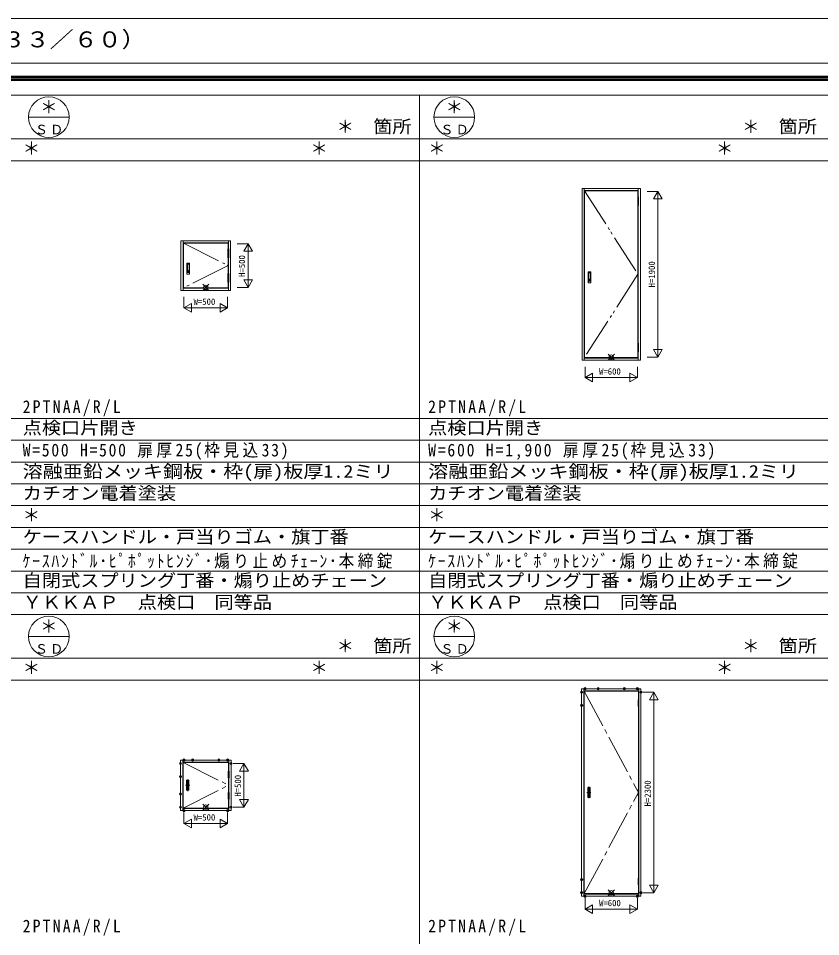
# Model space of a CAD drawing. Units: millimetres, scale not verified. Extents: x -14862 to 14850, y -10512 to 10500.
# Drawn here: x -9249 to -49, y -30 to 10500 of the extents above; entities that cross this region are included whole.
import ezdxf
from ezdxf.enums import TextEntityAlignment as Align

# ---------------------------------------------------------------- set-up
doc = ezdxf.new("R2010")
doc.units = ezdxf.units.MM
doc.header["$LTSCALE"] = 50
doc.header["$PDMODE"] = 32
doc.header["$PDSIZE"] = 25
for name, pattern in [('CHAIN2', [12, 9, -1, 1, -1]), ('DASHED3', [4, 3, -1]), ('DOUBLE_CHAIN2', [12.8, 9, -1, 0.6, -0.6, 0.6, -1])]:
    doc.linetypes.add(name, pattern=pattern)
doc.layers.add('0-0_0', color=7, linetype='Continuous')
for name, color, linetype, lineweight in [('0-1_USER1', 7, 'Continuous', 9), ('0-3_YKK_11', 7, 'Continuous', 9), ('0-4_YKK_12', 2, 'Continuous', 9), ('0-5_YSS_K', 4, 'Continuous', 9), ('0-6_YKK_13', 3, 'Continuous', 9)]:
    doc.layers.add(name, color=color, linetype=linetype, lineweight=lineweight)
doc.styles.add('ＭＳ ゴシック', font='')
doc.styles.get('ＭＳ ゴシック').set_extended_font_data('MS Gothic')

msp = doc.modelspace()

# ---------------------------------------------------------------- linework, layer by layer
at = {"layer": '0-1_USER1'}
for p, q in [((-14850, 10500), (14850, 10500)), ((-14340.23, 9987.41), (14340.79, 9987.41)), ((-14190.23, 9837.97), (14190.23, 9837.97)), ((-14177.82, 9825.57), (14177.82, 9825.57)), ((-14164.85, 9812.59), (14165.42, 9812.59)), ((-14152.44, 9799.62), (14152.45, 9799.62)), ((-14140.04, 9787.22), (14140.04, 9787.22)), ((-13949.96, 9617.94), (13950.04, 9617.94)), ((-4649.96, -8247.06), (-4649.96, 9617.94)), ((-9133.29, 9367.94), (-8666.63, 9367.94)), ((-4483.29, 9367.94), (-4016.63, 9367.94)), ((-13949.96, 9117.94), (13950.04, 9117.94)), ((-13949.96, 8867.94), (13950.04, 8867.94)), ((-13949.96, 5912.94), (13950.04, 5912.94)), ((-13949.96, 5662.94), (13950.04, 5662.94)), ((-13949.96, 5412.94), (13950.04, 5412.94)), ((-13949.96, 5162.94), (13950.04, 5162.94)), ((-13949.96, 4912.94), (13950.04, 4912.94)), ((-13949.96, 4662.94), (13950.04, 4662.94)), ((-13949.96, 4412.94), (13950.04, 4412.94)), ((-13949.96, 4162.94), (13950.04, 4162.94)), ((-13949.96, 3912.94), (13950.04, 3912.94)), ((-13949.96, 3662.94), (13950.04, 3662.94)), ((-9133.29, 3412.94), (-8666.63, 3412.94)), ((-4483.29, 3412.94), (-4016.63, 3412.94)), ((-13949.96, 3162.94), (13950.04, 3162.94)), ((-13949.96, 2912.94), (13950.04, 2912.94))]:
    msp.add_line(p, q, dxfattribs=at)
for centre in [(-8899.96, 9367.94), (-4249.96, 9367.94), (-8899.96, 3412.94), (-4249.96, 3412.94)]:
    msp.add_circle(centre, 233.33, dxfattribs=at)
at = {"layer": '0-3_YKK_11'}
for p, q in [((-7135.32, 7450.79), (-7064.61, 7380.08)), ((-7135.32, 7380.08), (-7064.61, 7450.79)), ((-2485.32, 6580.08), (-2414.61, 6650.79)), ((-2485.32, 6650.79), (-2414.61, 6580.08)), ((-7135.32, 1490.79), (-7064.61, 1420.08)), ((-7135.32, 1420.08), (-7064.61, 1490.79)), ((-2485.32, 508.79), (-2414.61, 438.08)), ((-2485.32, 438.08), (-2414.61, 508.79))]:
    msp.add_line(p, q, dxfattribs=at)
for centre in [(-7099.96, 7415.44), (-2449.96, 6615.43), (-7099.96, 1455.44), (-2449.96, 473.44)]:
    msp.add_circle(centre, 25, dxfattribs=at)
at = {"layer": '0-4_YKK_12'}
for p, q in [((-2039.96, 8515.44), (-1914.96, 8515.44)), ((-1914.96, 8515.44), (-1964.96, 8428.83)), ((-1964.96, 8428.83), (-1864.96, 8428.83)), ((-1914.96, 8515.44), (-1914.96, 6615.43)), ((-1864.96, 8428.83), (-1914.96, 8515.44)), ((-6739.96, 7915.44), (-6614.96, 7915.44)), ((-6614.96, 7915.44), (-6664.96, 7828.83)), ((-6614.96, 7915.44), (-6614.96, 7415.44)), ((-6564.96, 7828.83), (-6614.96, 7915.44)), ((-6664.96, 7828.83), (-6564.96, 7828.83)), ((-6614.96, 7415.44), (-6664.96, 7502.04)), ((-6664.96, 7502.04), (-6564.96, 7502.04)), ((-6564.96, 7502.04), (-6614.96, 7415.44)), ((-6739.96, 7415.44), (-6614.96, 7415.44)), ((-7349.96, 7305.44), (-7349.96, 7180.44)), ((-6849.96, 7305.44), (-6849.96, 7180.44)), ((-7349.96, 7180.44), (-6849.96, 7180.44)), ((-6936.56, 7230.44), (-6936.56, 7130.44)), ((-2039.96, 6615.43), (-1914.96, 6615.43)), ((-2749.96, 6505.44), (-2749.96, 6380.44)), ((-2749.96, 6380.44), (-2663.36, 6430.44)), ((-2663.36, 6430.44), (-2663.36, 6330.44)), ((-2749.96, 6380.44), (-2149.96, 6380.44)), ((-2663.36, 6330.44), (-2749.96, 6380.44)), ((-2236.56, 6330.44), (-2149.96, 6380.44)), ((-2086.96, 2773.44), (-1961.96, 2773.44)), ((-1961.96, 2773.44), (-2011.96, 2686.83)), ((-1961.96, 2773.44), (-1961.96, 473.44)), ((-1911.96, 2686.83), (-1961.96, 2773.44)), ((-2011.96, 2686.83), (-1911.96, 2686.83)), ((-6786.96, 1955.44), (-6661.96, 1955.44)), ((-6661.96, 1955.44), (-6661.96, 1455.44)), ((-6711.96, 1868.83), (-6611.96, 1868.83)), ((-6711.96, 1542.04), (-6611.96, 1542.04)), ((-6849.96, 1392.44), (-6849.96, 1267.44)), ((-6786.96, 1455.44), (-6661.96, 1455.44)), ((-7349.96, 1267.44), (-6849.96, 1267.44)), ((-7263.36, 1217.44), (-7349.96, 1267.44)), ((-7263.36, 1317.44), (-7263.36, 1217.44)), ((-6849.96, 1267.44), (-6936.56, 1317.44)), ((-6936.56, 1317.44), (-6936.56, 1217.44)), ((-6936.56, 1217.44), (-6849.96, 1267.44)), ((-1961.96, 473.44), (-2011.96, 560.04)), ((-2011.96, 560.04), (-1911.96, 560.04)), ((-1911.96, 560.04), (-1961.96, 473.44)), ((-2086.96, 473.44), (-1961.96, 473.44)), ((-2749.96, 410.44), (-2749.96, 285.44)), ((-2149.96, 285.44), (-2236.56, 335.44)), ((-2149.96, 410.44), (-2149.96, 285.44)), ((-2749.96, 285.44), (-2149.96, 285.44))]:
    msp.add_line(p, q, dxfattribs=at)
for points in [[(-7263.36, 7230.44), (-7263.36, 7130.44), (-7349.96, 7180.44)], [(-1964.96, 6702.04), (-1864.96, 6702.04), (-1914.96, 6615.43)], [(-2663.36, 335.44), (-2663.36, 235.44), (-2749.96, 285.44)]]:
    msp.add_lwpolyline(points, close=True, dxfattribs=at)
for points in [[(-6936.56, 7130.44), (-6849.96, 7180.44), (-6936.56, 7230.44)], [(-2149.96, 6505.44), (-2149.96, 6380.44), (-2236.56, 6430.44), (-2236.56, 6330.44)], [(-6611.96, 1868.83), (-6661.96, 1955.44), (-6711.96, 1868.83)], [(-6611.96, 1542.04), (-6661.96, 1455.44), (-6711.96, 1542.04)], [(-7349.96, 1392.44), (-7349.96, 1267.44), (-7263.36, 1317.44)], [(-2236.56, 335.44), (-2236.56, 235.44), (-2149.96, 285.44)]]:
    msp.add_lwpolyline(points, dxfattribs=at)
at = {"layer": '0-5_YSS_K'}
for p, q in [((-2784.96, 8550.44), (-2784.96, 6580.44)), ((-2114.96, 8550.44), (-2784.96, 8550.44)), ((-2759.96, 6580.44), (-2759.96, 8550.44)), ((-2139.96, 8455.44), (-2139.96, 8550.44)), ((-2114.96, 6580.44), (-2114.96, 8550.44)), ((-2759.96, 8525.44), (-2139.96, 8525.44)), ((-2755.96, 8522.43), (-2755.96, 6610.44)), ((-2755.96, 8522.43), (-2143.96, 8522.43)), ((-2143.96, 8522.43), (-2143.96, 8455.44)), ((-2143.96, 8355.43), (-2143.96, 6775.44)), ((-2139.96, 6775.44), (-2139.96, 8355.43)), ((-7384.96, 7950.44), (-7384.96, 7380.44)), ((-6814.96, 7950.44), (-7384.96, 7950.44)), ((-7359.96, 7380.44), (-7359.96, 7950.44)), ((-7359.96, 7925.43), (-6839.96, 7925.43)), ((-7355.96, 7922.44), (-7355.96, 7410.44)), ((-7355.96, 7922.44), (-6843.96, 7922.44)), ((-6843.96, 7922.44), (-6843.96, 7855.44)), ((-6839.96, 7855.44), (-6839.96, 7950.44)), ((-6814.96, 7380.44), (-6814.96, 7950.44)), ((-6843.96, 7755.44), (-6843.96, 7575.44)), ((-6839.96, 7575.44), (-6839.96, 7755.44)), ((-7384.96, 7380.44), (-6814.96, 7380.44)), ((-7359.96, 7405.44), (-6839.96, 7405.44)), ((-7355.96, 7410.44), (-6843.96, 7410.44)), ((-6843.96, 7475.44), (-6843.96, 7410.44)), ((-6839.96, 7380.44), (-6839.96, 7475.44)), ((-2143.96, 6675.44), (-2143.96, 6610.44)), ((-2139.96, 6580.44), (-2139.96, 6675.44)), ((-2784.96, 6580.44), (-2114.96, 6580.44)), ((-2759.96, 6605.44), (-2139.96, 6605.44)), ((-2755.96, 6610.44), (-2143.96, 6610.44)), ((-2789.96, 2813.44), (-2789.96, 433.44)), ((-2109.96, 2813.44), (-2789.96, 2813.44)), ((-2764.96, 2813.44), (-2764.96, 433.44)), ((-2134.96, 2788.44), (-2764.96, 2788.44)), ((-2760.96, 2785.44), (-2760.96, 463.44)), ((-2760.96, 2785.44), (-2138.96, 2785.44)), ((-2138.96, 2685.44), (-2138.96, 2785.44)), ((-2134.96, 2685.44), (-2134.96, 2813.44)), ((-2109.96, 433.44), (-2109.96, 2813.44)), ((-2138.96, 2609.44), (-2138.96, 1662.44)), ((-2134.96, 2609.44), (-2134.96, 1662.44)), ((-7389.96, 1995.44), (-7389.96, 1415.44)), ((-6809.96, 1995.44), (-7389.96, 1995.44)), ((-7364.96, 1995.44), (-7364.96, 1415.44)), ((-6834.96, 1970.44), (-7364.96, 1970.44)), ((-7360.96, 1967.44), (-7360.96, 1445.44)), ((-7360.96, 1967.44), (-6838.96, 1967.44)), ((-6838.96, 1867.44), (-6838.96, 1967.44)), ((-6834.96, 1867.44), (-6834.96, 1995.44)), ((-6809.96, 1415.44), (-6809.96, 1995.44)), ((-6838.96, 1621.44), (-6838.96, 1791.44)), ((-6834.96, 1621.44), (-6834.96, 1791.44)), ((-2138.96, 639.44), (-2138.96, 1586.44)), ((-2134.96, 639.44), (-2134.96, 1586.44)), ((-6838.96, 1445.44), (-6838.96, 1545.44)), ((-6834.96, 1415.44), (-6834.96, 1545.44)), ((-7389.96, 1415.44), (-6809.96, 1415.44)), ((-7364.96, 1440.44), (-6834.96, 1440.44)), ((-7360.96, 1445.44), (-6838.96, 1445.44)), ((-2138.96, 463.44), (-2138.96, 563.44)), ((-2134.96, 433.44), (-2134.96, 563.44)), ((-2789.96, 433.44), (-2109.96, 433.44)), ((-2764.96, 458.44), (-2134.96, 458.44)), ((-2760.96, 463.44), (-2138.96, 463.44))]:
    msp.add_line(p, q, dxfattribs=at)
at = {"layer": '0-5_YSS_K', "linetype": 'DASHED3'}
for p, q in [((-2714.96, 8550.44), (-2714.96, 8550.49)), ((-7314.96, 7950.44), (-7314.96, 7950.49))]:
    msp.add_line(p, q, dxfattribs=at)
at = {"layer": '0-5_YSS_K', "linetype": 'DOUBLE_CHAIN2'}
for p, q in [((-2755.96, 8522.43), (-2143.96, 7565.44)), ((-7355.96, 7922.44), (-6843.96, 7665.44)), ((-6843.96, 7665.44), (-7355.96, 7410.44)), ((-2143.96, 7565.44), (-2755.96, 6610.44))]:
    msp.add_line(p, q, dxfattribs=at)
at = {"layer": '0-5_YSS_K', "linetype": 'CHAIN2'}
for p, q in [((-2760.96, 2785.44), (-2138.96, 1624.44)), ((-7360.96, 1967.44), (-6838.96, 1706.44)), ((-7360.96, 1445.44), (-6838.96, 1706.44)), ((-2760.96, 463.44), (-2138.96, 1624.44))]:
    msp.add_line(p, q, dxfattribs=at)
at = {"layer": '0-5_YSS_K'}
for p in [(-2789.96, 2773.44), (-2749.96, 2813.44), (-2599.96, 2813.44), (-2299.96, 2813.44), (-2149.96, 2813.44), (-2109.96, 2773.44), (-7349.96, 1995.44), (-7249.96, 1995.44), (-6949.96, 1995.44), (-6849.96, 1995.44), (-7389.96, 1955.44), (-6809.96, 1955.44), (-7389.96, 1455.44), (-7349.96, 1415.44), (-6849.96, 1415.44), (-6809.96, 1455.44), (-2789.96, 473.44), (-2749.96, 433.44), (-2149.96, 433.44), (-2109.96, 473.44)]:
    msp.add_point(p, dxfattribs=at)
at = {"layer": '0-6_YKK_13'}
for p, q in [((-2146.96, 8355.43), (-2146.96, 8455.44)), ((-2146.96, 8455.44), (-2136.96, 8455.44)), ((-2136.96, 8355.43), (-2136.96, 8455.44)), ((-2146.96, 8355.43), (-2136.96, 8355.43)), ((-6846.96, 7755.44), (-6846.96, 7855.44)), ((-6846.96, 7855.44), (-6836.96, 7855.44)), ((-6836.96, 7755.44), (-6836.96, 7855.44)), ((-7316.59, 7692.94), (-7316.59, 7567.94)), ((-7316.59, 7692.94), (-7285.34, 7692.94)), ((-7285.34, 7567.94), (-7285.34, 7692.94)), ((-6846.96, 7755.44), (-6836.96, 7755.44)), ((-7310.34, 7680.44), (-7310.34, 7614.81)), ((-7310.34, 7680.44), (-7291.59, 7680.44)), ((-7305.39, 7597.58), (-7296.54, 7597.58)), ((-7305.39, 7587.68), (-7296.54, 7587.68)), ((-7291.59, 7680.44), (-7291.59, 7614.81)), ((-2716.59, 7592.94), (-2685.34, 7592.94)), ((-2716.59, 7592.94), (-2716.59, 7467.94)), ((-2685.34, 7467.94), (-2685.34, 7592.94)), ((-7316.59, 7567.94), (-7285.34, 7567.94)), ((-6846.96, 7575.44), (-6836.96, 7575.44)), ((-6846.96, 7475.44), (-6846.96, 7575.44)), ((-6836.96, 7475.44), (-6836.96, 7575.44)), ((-2710.34, 7580.44), (-2691.59, 7580.44)), ((-2710.34, 7580.44), (-2710.34, 7514.81)), ((-2705.39, 7497.58), (-2696.54, 7497.58)), ((-2705.39, 7487.68), (-2696.54, 7487.68)), ((-2691.59, 7580.44), (-2691.59, 7514.81)), ((-6846.96, 7475.44), (-6836.96, 7475.44)), ((-2716.59, 7467.94), (-2685.34, 7467.94)), ((-2146.96, 6775.44), (-2136.96, 6775.44)), ((-2146.96, 6675.44), (-2146.96, 6775.44)), ((-2136.96, 6675.44), (-2136.96, 6775.44)), ((-2146.96, 6675.44), (-2136.96, 6675.44)), ((-2141.96, 2609.44), (-2141.96, 2685.44)), ((-2141.96, 2685.44), (-2131.96, 2685.44)), ((-2141.96, 2647.44), (-2131.96, 2647.44)), ((-6841.96, 1829.44), (-6831.96, 1829.44)), ((-7319.46, 1761.94), (-7319.46, 1650.94)), ((-7317.96, 1651.44), (-7317.96, 1761.44)), ((-7294.46, 1763.94), (-7317.46, 1763.94)), ((-7316.96, 1762.44), (-7294.96, 1762.44)), ((-7313.96, 1749.44), (-7297.96, 1749.44)), ((-7313.96, 1749.44), (-7313.96, 1689.44)), ((-7297.96, 1749.44), (-7297.96, 1689.44)), ((-7293.96, 1651.44), (-7293.96, 1761.44)), ((-7292.46, 1650.94), (-7292.46, 1761.94)), ((-7317.46, 1648.94), (-7294.46, 1648.94)), ((-7316.96, 1650.44), (-7294.96, 1650.44)), ((-7302.46, 1678.44), (-7309.46, 1678.44)), ((-7302.46, 1677.44), (-7309.46, 1677.44)), ((-7309.46, 1668.44), (-7302.46, 1668.44)), ((-7309.46, 1667.44), (-7302.46, 1667.44)), ((-6831.96, 1621.44), (-6841.96, 1621.44)), ((-6841.96, 1621.44), (-6841.96, 1545.44)), ((-6841.96, 1583.44), (-6831.96, 1583.44)), ((-2719.46, 1679.94), (-2719.46, 1568.94)), ((-2717.96, 1569.44), (-2717.96, 1679.44)), ((-2694.46, 1681.94), (-2717.46, 1681.94)), ((-2716.96, 1680.44), (-2694.96, 1680.44)), ((-2713.96, 1667.44), (-2697.96, 1667.44)), ((-2713.96, 1667.44), (-2713.96, 1607.44)), ((-2702.46, 1596.44), (-2709.46, 1596.44)), ((-2702.46, 1595.44), (-2709.46, 1595.44)), ((-2709.46, 1586.44), (-2702.46, 1586.44)), ((-2709.46, 1585.44), (-2702.46, 1585.44)), ((-2697.96, 1667.44), (-2697.96, 1607.44)), ((-2693.96, 1569.44), (-2693.96, 1679.44)), ((-2692.46, 1568.94), (-2692.46, 1679.94)), ((-2141.96, 1586.44), (-2141.96, 1662.44)), ((-2141.96, 1662.44), (-2131.96, 1662.44)), ((-2141.96, 1624.44), (-2131.96, 1624.44)), ((-2717.46, 1566.94), (-2694.46, 1566.94)), ((-2716.96, 1568.44), (-2694.96, 1568.44)), ((-2141.96, 639.44), (-2141.96, 563.44)), ((-2131.96, 639.44), (-2141.96, 639.44)), ((-2131.96, 563.44), (-2131.96, 639.44)), ((-2141.96, 601.44), (-2131.96, 601.44)), ((-2141.96, 563.44), (-2131.96, 563.44))]:
    msp.add_line(p, q, dxfattribs=at)
at = {"layer": '0-6_YKK_13', "linetype": 'CHAIN2'}
for p, q in [((-7331.12, 1706.44), (-7282.44, 1706.44)), ((-7305.96, 1772.8), (-7305.96, 1640.05)), ((-2705.96, 1690.8), (-2705.96, 1558.05)), ((-2731.12, 1624.44), (-2682.44, 1624.44))]:
    msp.add_line(p, q, dxfattribs=at)
at = {"layer": '0-6_YKK_13'}
for points in [[(-2131.96, 2685.44), (-2131.96, 2609.44), (-2141.96, 2609.44)], [(-6841.96, 1545.44), (-6831.96, 1545.44), (-6831.96, 1621.44)], [(-2131.96, 1662.44), (-2131.96, 1586.44), (-2141.96, 1586.44)]]:
    msp.add_lwpolyline(points, dxfattribs=at)
msp.add_lwpolyline([(-6831.96, 1867.44), (-6831.96, 1791.44), (-6841.96, 1791.44), (-6841.96, 1867.44)], close=True, dxfattribs=at)
for centre in [(-7305.96, 1663.19), (-2705.96, 1581.19)]:
    msp.add_circle(centre, 1.75, dxfattribs=at)
for centre, radius, start, end in [((-7300.96, 7614.81), 9.38, 180, 0), ((-7305.39, 7592.63), 4.95, 90, 270), ((-7296.54, 7592.63), 4.95, 269.99998, 90), ((-2700.96, 7514.81), 9.38, 180, 0), ((-2705.39, 7492.63), 4.95, 90, 270), ((-2696.54, 7492.63), 4.95, 269.99998, 90), ((-7317.46, 1761.94), 2, 90, 180), ((-7316.96, 1761.44), 1, 90, 180), ((-7305.96, 1689.44), 8, 180, 0), ((-7294.96, 1761.44), 1, 0, 90), ((-7294.46, 1761.94), 2, 0, 90), ((-7317.46, 1650.94), 2, 180, 270), ((-7316.96, 1651.44), 1, 180, 270), ((-7309.46, 1672.94), 5.5, 90, 270), ((-7309.46, 1672.94), 4.5, 90, 270), ((-7302.46, 1672.94), 5.5, 270, 90), ((-7302.46, 1672.94), 4.5, 270, 90), ((-7294.96, 1651.44), 1, 270, 0), ((-7294.46, 1650.94), 2, 270, 0), ((-2717.46, 1679.94), 2, 90, 180), ((-2716.96, 1679.44), 1, 90, 180), ((-2709.46, 1590.94), 5.5, 90, 270), ((-2705.96, 1607.44), 8, 180, 0), ((-2709.46, 1590.94), 4.5, 90, 270), ((-2702.46, 1590.94), 5.5, 270, 90), ((-2702.46, 1590.94), 4.5, 270, 90), ((-2694.96, 1679.44), 1, 0, 90), ((-2694.46, 1679.94), 2, 0, 90), ((-2717.46, 1568.94), 2, 180, 270), ((-2716.96, 1569.44), 1, 180, 270), ((-2694.96, 1569.44), 1, 270, 0), ((-2694.46, 1568.94), 2, 270, 0)]:
    msp.add_arc(centre, radius, start, end, dxfattribs=at)
for p in [(-2789.96, 2623.44), (-7389.96, 1805.44), (-7389.96, 1605.44), (-2789.96, 623.44)]:
    msp.add_point(p, dxfattribs=at)

# ---------------------------------------------------------------- texts
at = {"layer": '0-0_0', "color": 3, "style": 'ＭＳ ゴシック', "width": 1.1}
msp.add_text('ＢＳＤＧＡＳ５５\u3000点検口（枠見込３３／６０）', height=183.3, dxfattribs=at).set_placement((-13840.23, 10112.41), align=Align.BOTTOM_LEFT)
at = {"layer": '0-0_0', "style": 'ＭＳ ゴシック'}
for p in [(-8999.96, 9367.94), (-4349.96, 9367.94), (-5599.96, 9142.94), (-949.96, 9142.94), (-9199.96, 8892.94), (-5899.96, 8892.94), (-4549.96, 8892.94), (-1249.96, 8892.94), (-9199.96, 4687.94), (-4549.96, 4687.94), (-8999.96, 3412.94), (-4349.96, 3412.94), (-5599.96, 3187.94), (-949.96, 3187.94), (-9199.96, 2937.94), (-5899.96, 2937.94), (-4549.96, 2937.94), (-1249.96, 2937.94)]:
    msp.add_text('＊', height=146.6, dxfattribs=at).set_placement(p, align=Align.BOTTOM_LEFT)
for s, width, p in [('点検口片開き', 1.1, (-9199.96, 5687.94)), ('点検口片開き', 1.1, (-4549.96, 5687.94)), ('溶融亜鉛メッキ鋼板・枠(扉)板厚1.2ミリ', 1.15, (-9199.96, 5187.94)), ('溶融亜鉛メッキ鋼板・枠(扉)板厚1.2ミリ', 1.15, (-4549.96, 5187.94)), ('カチオン電着塗装', 1.1, (-9199.96, 4937.94)), ('カチオン電着塗装', 1.1, (-4549.96, 4937.94)), ('ケースハンドル・戸当りゴム・旗丁番', 1.1, (-9199.96, 4437.94)), ('ケースハンドル・戸当りゴム・旗丁番', 1.1, (-4549.96, 4437.94)), ('自閉式スプリング丁番・煽り止めチェーン', 1.1, (-9199.96, 3937.94)), ('自閉式スプリング丁番・煽り止めチェーン', 1.1, (-4549.96, 3937.94)), ('ＹＫＫＡＰ\u3000点検口\u3000同等品', 1.1, (-9199.96, 3687.94)), ('ＹＫＫＡＰ\u3000点検口\u3000同等品', 1.1, (-4549.96, 3687.94))]:
    msp.add_text(s, height=146.6, dxfattribs=dict(at, width=width)).set_placement(p, align=Align.BOTTOM_LEFT)
at = {"layer": '0-0_0', "char_height": 146.6, "attachment_point": 7, "style": 'ＭＳ ゴシック'}
for s, insert in [('\\T1.28;\\W0.9;2PTNAA/R/L', (-9199.96, 5937.94)), ('\\T1.28;\\W0.9;2PTNAA/R/L', (-4549.96, 5937.94)), ('\\T1.22;\\W0.9;W=500\\~H=500\\~扉厚25(枠見込33)', (-9199.96, 5437.94)), ('\\T1.23;\\W0.9;W=600\\~H=1,900\\~扉厚25(枠見込33)', (-4549.96, 5437.94)), ('\\T1.22;\\W0.9;ｹｰｽﾊﾝﾄﾞﾙ･ﾋﾟﾎﾟｯﾄﾋﾝｼﾞ･煽り止めﾁｪｰﾝ･本締錠', (-9199.96, 4187.94)), ('\\T1.22;\\W0.9;ｹｰｽﾊﾝﾄﾞﾙ･ﾋﾟﾎﾟｯﾄﾋﾝｼﾞ･煽り止めﾁｪｰﾝ･本締錠', (-4549.96, 4187.94)), ('\\T1.28;\\W0.9;2PTNAA/R/L', (-9199.96, -17.06)), ('\\T1.28;\\W0.9;2PTNAA/R/L', (-4549.96, -17.06))]:
    msp.add_mtext(s, dxfattribs=dict(at, insert=insert))
at = {"layer": '0-1_USER1', "style": 'ＭＳ ゴシック', "width": 1.1}
for p in [(-5179.96, 9142.94), (-529.96, 9142.94), (-5179.96, 3187.94), (-529.96, 3187.94)]:
    msp.add_text('箇所', height=146.6, dxfattribs=at).set_placement(p, align=Align.BOTTOM_LEFT)
at = {"layer": '0-1_USER1', "char_height": 110, "attachment_point": 7, "style": 'ＭＳ ゴシック'}
for insert in [(-9059.96, 9167.94), (-4409.96, 9167.94), (-9059.96, 3212.94), (-4409.96, 3212.94)]:
    msp.add_mtext('\\T1.17;ＳＤ', dxfattribs=dict(at, insert=insert))
at = {"layer": '0-4_YKK_12', "color": 4, "style": 'ＭＳ ゴシック'}
for s, p in [('H=500', (-6626.96, 7535.44)), ('H=1900', (-1926.96, 7415.44)), ('H=500', (-6673.96, 1575.44)), ('H=2300', (-1973.96, 1463.44))]:
    msp.add_text(s, height=73.31, rotation=90, dxfattribs=at).set_placement(p, align=Align.BOTTOM_LEFT)
for s, p in [('W=500', (-7239.96, 7192.44)), ('W=600', (-2589.96, 6392.44)), ('W=500', (-7239.96, 1279.44)), ('W=600', (-2589.96, 297.44))]:
    msp.add_text(s, height=73.31, dxfattribs=at).set_placement(p, align=Align.BOTTOM_LEFT)

doc.saveas('drawing.dxf')
